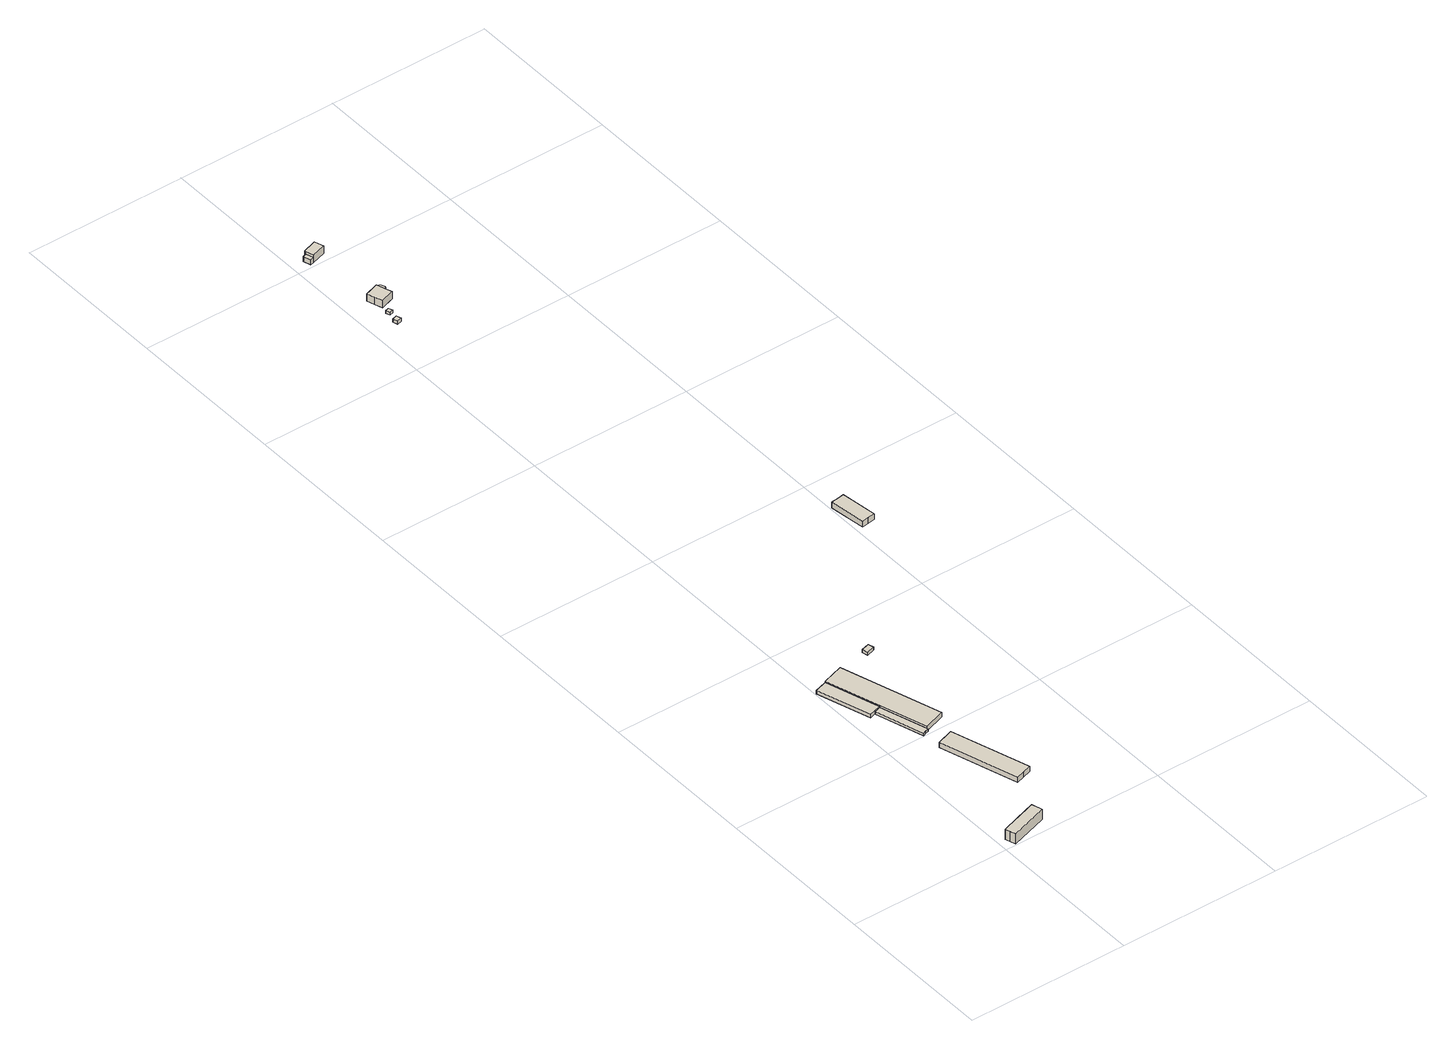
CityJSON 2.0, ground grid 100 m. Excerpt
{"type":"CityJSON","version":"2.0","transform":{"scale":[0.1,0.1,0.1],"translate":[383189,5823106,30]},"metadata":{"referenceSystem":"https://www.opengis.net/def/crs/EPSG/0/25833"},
"CityObjects":{
"building1":{"type":"Building","attributes":{"Gemeindeschluessel":"11000004","BezugspunktDach":"2200","function":"31001_3010","measuredHeight":8.97,"storeysAboveGround":2},"address":[{"country":"Germany","locality":"Berlin","thoroughfareNumber":"93 (5)","thoroughfareName":"Saatwinkler Damm"}],"geometry":[{"type":"Solid","lod":"1","boundaries":[[[[0,1,2,3,4,5]],[[6,7,8,9,10,11]],[[6,11,5,4]],[[7,6,4,3]],[[8,7,3,2]],[[9,8,2,1]],[[10,9,1,0]],[[11,10,0,5]]]]}]},
"building2":{"type":"Building","attributes":{"Gemeindeschluessel":"11000004","function":"31001_2741"},"address":[{"country":"Germany","locality":"Berlin","thoroughfareNumber":"93 (4)","thoroughfareName":"Saatwinkler Damm"}],"children":["building2-1","building2-2"]},
"building2-1":{"type":"BuildingPart","attributes":{"BezugspunktDach":"2200","measuredHeight":2.94,"storeysAboveGround":1},"parents":["building2"],"geometry":[{"type":"MultiSurface","lod":"1","boundaries":[[[12,13,14,15,16,17,18]],[[19,20,21,22,23,24,25]],[[19,25,18,17]],[[20,19,17,16]],[[21,20,16,15]],[[26,27,28,15,14]],[[22,21,29]],[[23,22,14,13]],[[24,23,13,12]],[[25,24,12,18]],[[22,29,27,26]],[[29,21,28,27]]]}]},
"building2-2":{"type":"BuildingPart","attributes":{"BezugspunktDach":"2200","measuredHeight":2.84,"storeysAboveGround":1},"parents":["building2"],"geometry":[{"type":"MultiSurface","lod":"1","boundaries":[[[30,31,32,33,28,27,34]],[[29,21,35,36,37,38,23]],[[23,34,26,22,29]],[[35,21,28,33]],[[36,35,33,32]],[[37,36,32,31]],[[38,37,31,30]],[[23,38,30,34]],[[29,22,26,27]],[[29,27,28,21]]]}]},
"building3":{"type":"Building","attributes":{"Gemeindeschluessel":"11000004","BezugspunktDach":"2200","function":"31001_2741","measuredHeight":3.92,"storeysAboveGround":1},"address":[{"country":"Germany","locality":"Berlin","thoroughfareNumber":"93 (6)","thoroughfareName":"Saatwinkler Damm"}],"geometry":[{"type":"Solid","lod":"1","boundaries":[[[[39,40,41,42,43,44,45,46,47]],[[48,49,50,51,52,53,54,55,56]],[[48,56,47,46]],[[49,48,46,45]],[[50,49,45,44]],[[51,50,44,43]],[[52,51,43,42]],[[53,52,42,41]],[[54,53,41,40]],[[55,54,40,39]],[[56,55,39,47]]]]}]},
"building4":{"type":"Building","attributes":{"Gemeindeschluessel":"11000004","BezugspunktDach":"2200","function":"51009_1610","measuredHeight":3,"storeysAboveGround":0},"address":[{"country":"Germany","locality":"Berlin"}],"geometry":[{"type":"Solid","lod":"1","boundaries":[[[[57,58,59,60]],[[61,62,35,20]],[[61,20,60,59]],[[62,61,59,58]],[[35,62,58,57]],[[20,35,57,60]]]]}]},
"building5":{"type":"Building","attributes":{"Gemeindeschluessel":"11000004","BezugspunktDach":"2200","function":"51009_1610","measuredHeight":2.56,"storeysAboveGround":0},"address":[{"country":"Germany","locality":"Berlin"}],"geometry":[{"type":"Solid","lod":"1","boundaries":[[[[63,64,65,66,67]],[[68,69,70,71,72]],[[68,72,67,66]],[[69,68,66,65]],[[70,69,65,64]],[[71,70,64,63]],[[72,71,63,67]]]]}]},
"building6":{"type":"Building","attributes":{"Gemeindeschluessel":"11000012","BezugspunktDach":"2200","function":"31001_2723","measuredHeight":2.19,"storeysAboveGround":1},"address":[{"country":"Germany","locality":"Berlin","thoroughfareNumber":"19 (2)","thoroughfareName":"Alter Wiesenweg"}],"geometry":[{"type":"Solid","lod":"1","boundaries":[[[[73,74,75,76]],[[77,78,79,80]],[[77,80,76,75]],[[78,77,75,74]],[[79,78,74,73]],[[80,79,73,76]]]]}]},
"building7":{"type":"Building","attributes":{"Gemeindeschluessel":"11000012","BezugspunktDach":"2200","function":"31001_2723","measuredHeight":1.93,"storeysAboveGround":1},"address":[{"country":"Germany","locality":"Berlin","thoroughfareNumber":"17 (1)","thoroughfareName":"Alter Wiesenweg"}],"geometry":[{"type":"Solid","lod":"1","boundaries":[[[[81,82,83,84]],[[85,86,87,88]],[[85,88,84,83]],[[86,85,83,82]],[[87,86,82,81]],[[88,87,81,84]]]]}]},
"building8":{"type":"Building","attributes":{"Gemeindeschluessel":"11000004","BezugspunktDach":"2200","function":"31001_2723","measuredHeight":4.27,"storeysAboveGround":1},"address":[{"country":"Germany","locality":"Berlin","thoroughfareNumber":"93 (7)","thoroughfareName":"Saatwinkler Damm"}],"geometry":[{"type":"Solid","lod":"1","boundaries":[[[[89,90,91,92,93,94]],[[95,96,97,98,99,100]],[[95,100,94,93]],[[96,95,93,92]],[[97,96,92,91]],[[98,97,91,90]],[[99,98,90,89]],[[100,99,89,94]]]]}]},
"building9":{"type":"Building","attributes":{"Gemeindeschluessel":"11000012","function":"31001_1010"},"address":[{"country":"Germany","locality":"Berlin","thoroughfareNumber":"17","thoroughfareName":"Alter Wiesenweg"}],"children":["building9-1","building9-2"]},
"building9-1":{"type":"BuildingPart","attributes":{"BezugspunktDach":"2200","measuredHeight":6.18,"storeysAboveGround":1},"parents":["building9"],"geometry":[{"type":"MultiSurface","lod":"1","boundaries":[[[101,102,103,104,105,106,107,108]],[[109,110,111,112,113,114,115,116]],[[109,116,108,107]],[[110,109,107,106]],[[111,117,118,106,105]],[[112,111,105,104]],[[113,112,104,103]],[[114,113,103,102]],[[115,114,102,101]],[[116,115,101,108]],[[110,118,117,111]]]}]},
"building9-2":{"type":"BuildingPart","attributes":{"BezugspunktDach":"2200","measuredHeight":3.25,"storeysAboveGround":1},"parents":["building9"],"geometry":[{"type":"Solid","lod":"1","boundaries":[[[[117,119,120,121,122,118]],[[123,124,125,126,111,110]],[[123,110,118,122]],[[124,123,122,121]],[[125,124,121,120]],[[126,125,120,119]],[[111,126,119,117]],[[118,110,111,117]]]]}]},
"building10":{"type":"Building","attributes":{"Gemeindeschluessel":"11000012","function":"31001_1010"},"address":[{"country":"Germany","locality":"Berlin","thoroughfareNumber":"45","thoroughfareName":"Alter Wiesenweg"}],"children":["building10-1","building10-2"]},
"building10-1":{"type":"BuildingPart","attributes":{"BezugspunktDach":"2200","measuredHeight":6.88,"storeysAboveGround":1},"parents":["building10"],"geometry":[{"type":"MultiSurface","lod":"1","boundaries":[[[127,128,129,130,131]],[[132,133,134,135,136]],[[132,136,131,130]],[[133,132,130,129]],[[134,133,129,128]],[[137,138,134,128,127]],[[136,135,127,131]],[[135,134,138,137]]]}]},
"building10-2":{"type":"BuildingPart","attributes":{"BezugspunktDach":"2200","measuredHeight":3.4,"storeysAboveGround":1},"parents":["building10"],"geometry":[{"type":"Solid","lod":"1","boundaries":[[[[139,138,137,140]],[[135,134,141,142]],[[135,142,140,137]],[[141,134,138,139]],[[142,141,139,140]],[[134,135,137,138]]]]}]}
},
"vertices":[
[58,36,80],[68,4,80],[302,78,80],[282,142,80],[155,101,80],[48,67,80],[155,101,12],[282,142,12],[302,78,12],[68,4,12],[58,36,12],[48,67,12],
[108,1283,36],[144,1295,36],[146,1295,36],[184,1307,36],[82,1638,36],[44,1626,36],[6,1614,36],[44,1626,14],[82,1638,14],[184,1307,14],[146,1295,14],[144,1295,14],[108,1283,14],[6,1614,14],[146,1295,31],[164,1301,31],[184,1307,31],[164,1301,14],
[235,998,31],[255,1006,31],[275,1013,31],[273,1018,31],[144,1295,31],[273,1018,14],[275,1013,14],[255,1006,14],[235,998,14],
[386,395,47],[439,412,47],[492,428,47],[488,439,47],[343,908,47],[294,891,47],[291,890,47],[255,880,47],[240,873,47],[255,880,14],[291,890,14],[294,891,14],[343,908,14],[488,439,14],[492,428,14],[439,412,14],[386,395,14],[240,873,14],
[273,1018,44],[404,1062,44],[213,1680,44],[82,1638,44],[213,1680,14],[404,1062,14],
[410,1699,36],[460,1713,36],[451,1747,36],[426,1740,36],[401,1733,36],[426,1740,16],[451,1747,16],[460,1713,16],[410,1699,16],[401,1733,16],
[146,5347,41],[175,5355,41],[167,5385,41],[138,5377,41],[167,5385,19],[175,5355,19],[146,5347,19],[138,5377,19],
[166,5436,33],[187,5442,33],[178,5468,33],[157,5462,33],[178,5468,14],[187,5442,14],[166,5436,14],[157,5462,14],
[1031,2542,61],[1074,2547,61],[1117,2553,61],[1087,2776,61],[1044,2770,61],[1002,2765,61],[1044,2770,22],[1087,2776,22],[1117,2553,22],[1074,2547,22],[1031,2542,22],[1002,2765,22],
[159,5560,57],[175,5513,57],[260,5541,57],[244,5588,57],[242,5595,57],[230,5633,57],[229,5635,57],[144,5607,57],[229,5635,9],[230,5633,9],[242,5595,9],[244,5588,9],[260,5541,9],[175,5513,9],[159,5560,9],[144,5607,9],[242,5595,42],[230,5633,42],
[265,5603,42],[269,5610,42],[260,5636,42],[253,5640,42],[253,5640,9],[260,5636,9],[269,5610,9],[265,5603,9],
[106,6074,61],[121,6026,61],[206,6053,61],[189,6109,61],[104,6082,61],[189,6109,10],[206,6053,10],[121,6026,10],[106,6074,10],[104,6082,10],[106,6074,44],[121,6026,44],
[96,6021,44],[83,6066,44],[96,6021,10],[83,6066,10]
]}
